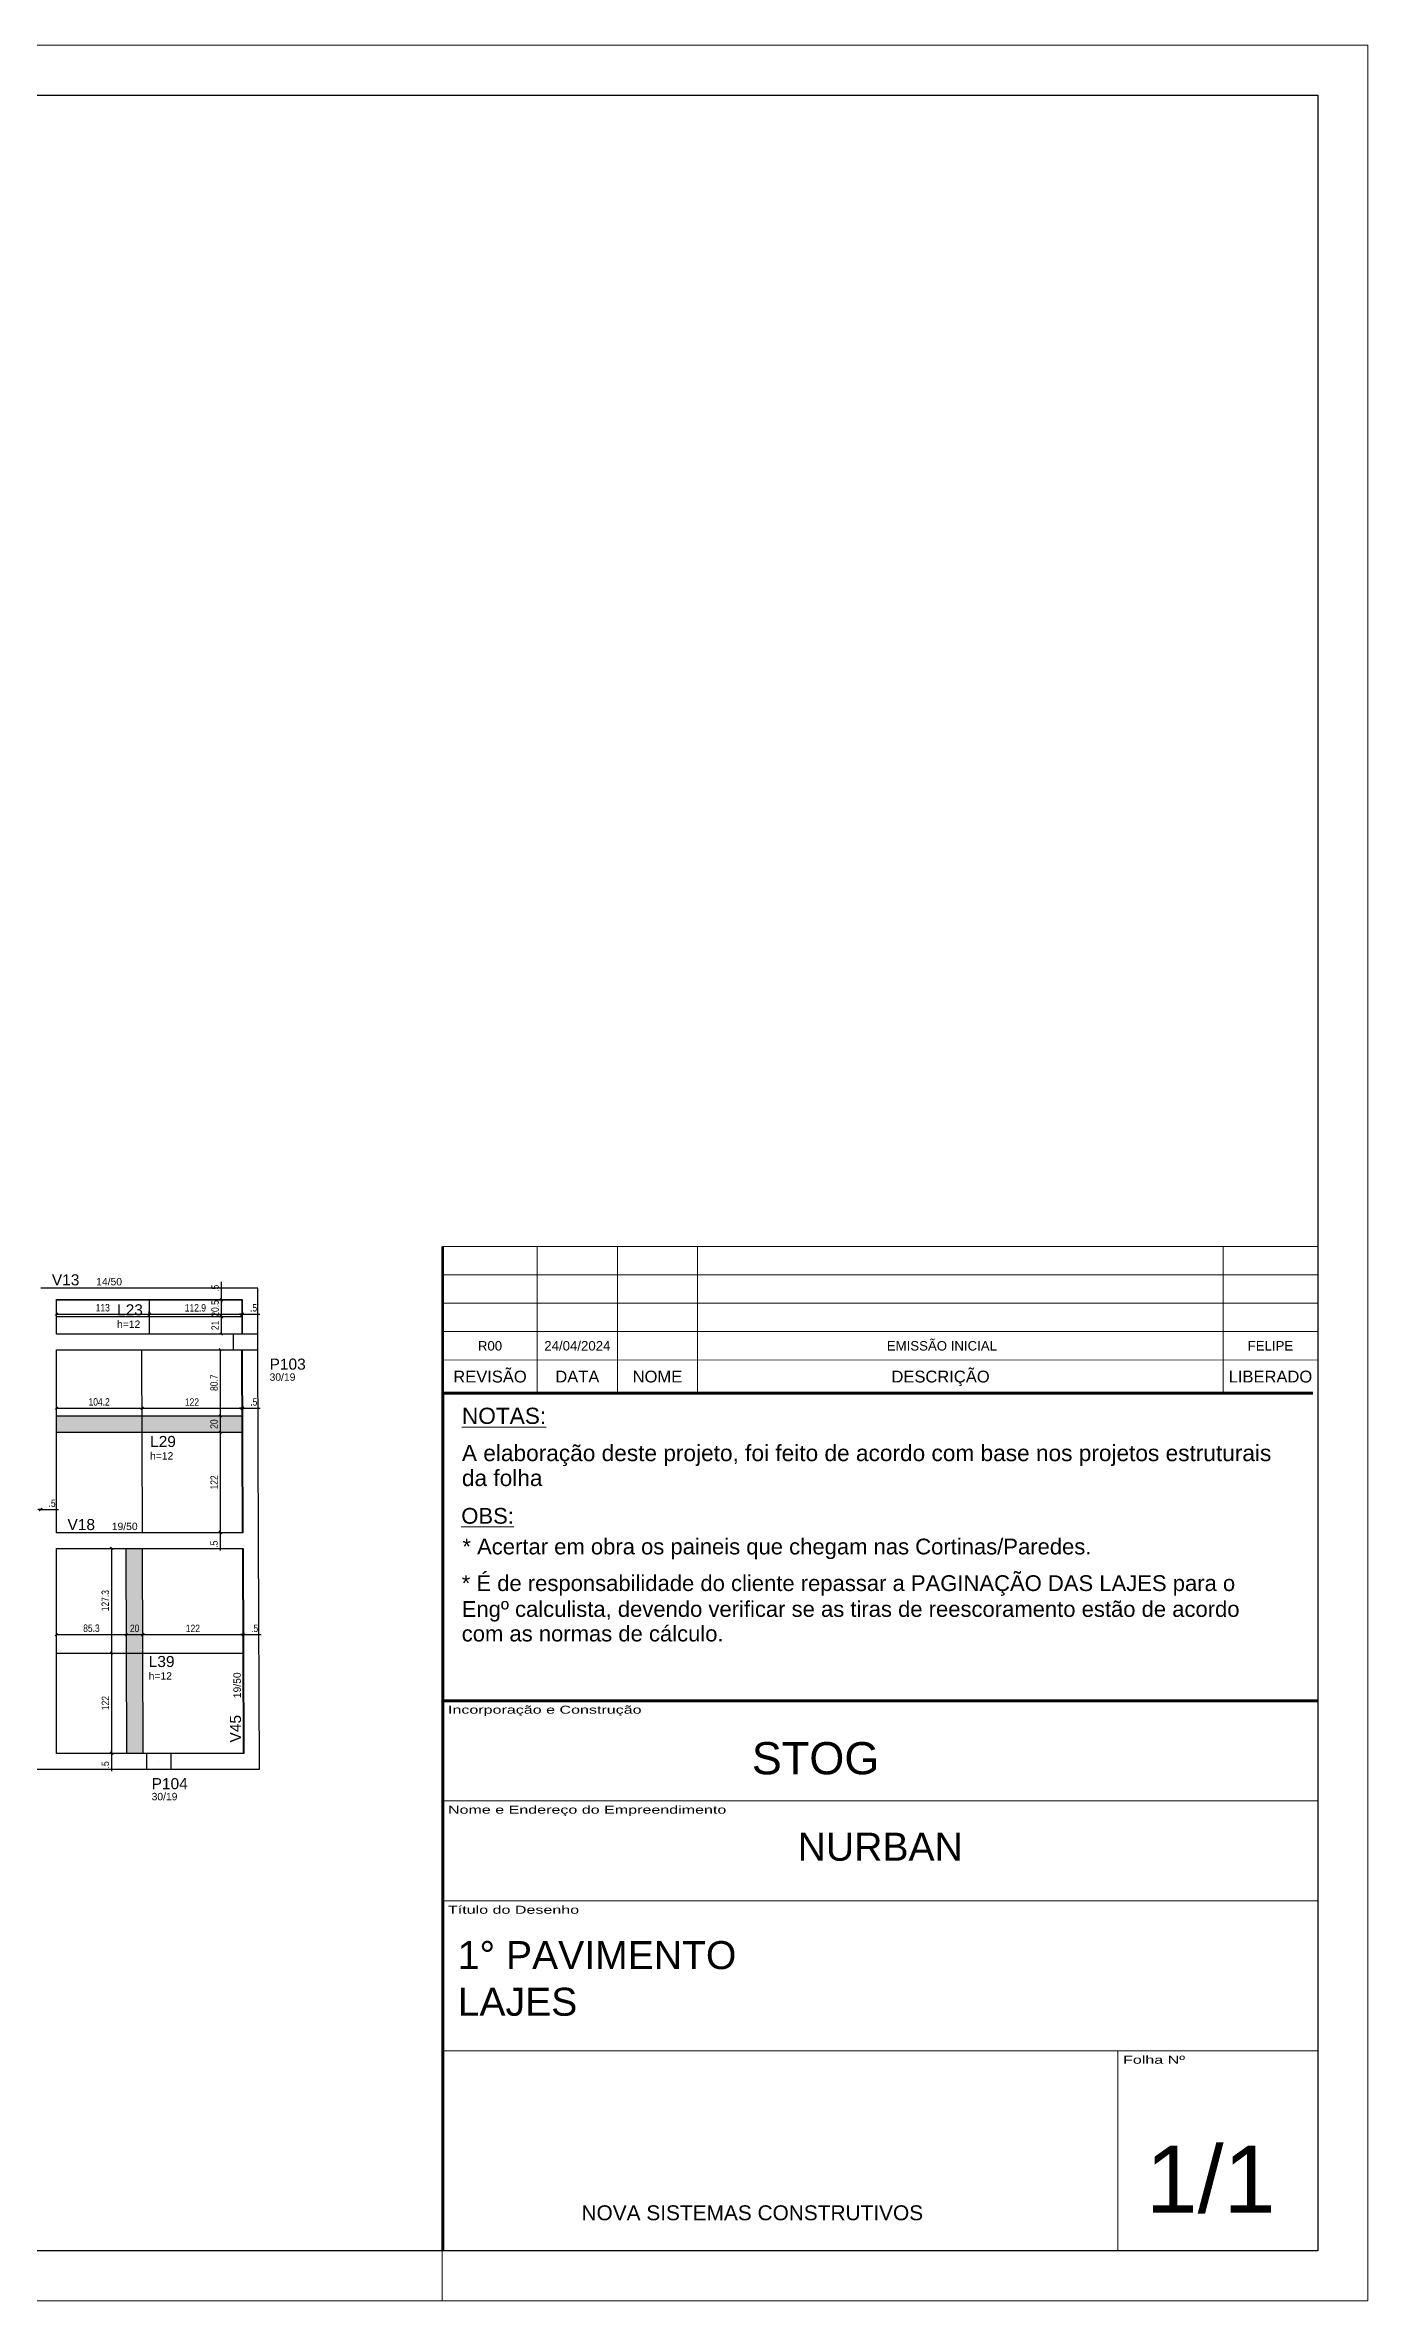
# Model space of a CAD drawing. Header units: millimetres. Extents: x 2797 to 7088, y 174 to 2922.
# Drawn here: x 5477 to 7088, y 174 to 2922 of the extents above; entities that cross this region are included whole.
import ezdxf
from ezdxf.enums import TextEntityAlignment as Align

# ---------------------------------------------------------------- set-up
doc = ezdxf.new("R2010")
doc.units = ezdxf.units.MM
for name, color, linetype, lineweight in [('CARIMBO', 255, 'Continuous', 9), ('FOLHA', 255, 'Continuous', 5), ('Folhas', 255, 'Continuous', 9), ('Hachura', 251, 'Continuous', 9)]:
    doc.layers.add(name, color=color, linetype=linetype, lineweight=lineweight)
for name, color, linetype in [('ES-VIGA', 3, 'Continuous'), ('L-D', 2, 'Continuous'), ('L-N', 4, 'Continuous'), ('P-D', 2, 'Continuous'), ('Painéis', 200, 'Continuous'), ('PIL-N', 4, 'Continuous'), ('Pilares', 5, 'Continuous'), ('VIG-D', 2, 'Continuous'), ('VIG-N', 4, 'Continuous')]:
    doc.layers.add(name, color=color, linetype=linetype)
doc.styles.add('ARIAL', font='arial.ttf')
doc.styles.add('COTA TECNICA-50', font='techl___.ttf', dxfattribs={"height": 9})
doc.styles.add('Tecnologia', font='')
doc.styles.add('TQS_ARIAL', font='arial.ttf')
doc.styles.add('VERDANA', font='verdana.ttf', dxfattribs={"oblique": 15})
doc.styles.get('Tecnologia').set_extended_font_data('Forgotten Futurist')
doc.dimstyles.new('COTA PAINEL-50', dxfattribs={"dimtxt": 9, "dimasz": 3, "dimexe": 3, "dimexo": 3, "dimgap": 3, "dimtad": 1, "dimdec": 1, "dimzin": 12, "dimdsep": 46, "dimtxsty": 'COTA TECNICA-50', "dimblk1": 'OBLIQUE', "dimblk2": 'OBLIQUE', "dimsah": 1, "dimcen": 0.9, "dimclrd": 4, "dimclre": 4, "dimclrt": 240, "dimadec": 1, "dimazin": 3, "dimtfac": 1, "dimtdec": 1, "dimtmove": 0, "dimatfit": 3, "dimfxl": 1, "dimtolj": 1, "dimtzin": 12, "dimarcsym": 0})

# ---------------------------------------------------------------- blocks, each defined once
blk = doc.blocks.new('Carimbo Laje')
at = {"layer": 'CARIMBO', "color": 30}
for points, const_width in [([(124981.9, 144853.7), (123684.7, 144853.7), (123684.7, 144038.4)], 4.45), ([(123684.7, 144705.5), (124981.9, 144705.5)], 1.48), ([(123684.7, 144557.3), (124981.9, 144557.3)], 1.48), ([(123684.7, 144334.9), (124981.9, 144334.9)], 1.48), ([(124685.4, 144038.4), (124685.4, 144334.9)], 1.48), ([(123684.7, 144038.4), (124981.9, 144038.4)], 1.48)]:
    blk.add_lwpolyline(points, dxfattribs=dict(at, const_width=const_width))
at = {"color": 0, "linetype": 'Continuous', "ltscale": 5, "style": 'ARIAL'}
blk.add_text('NOVA SISTEMAS CONSTRUTIVOS', height=22.118, dxfattribs=at).set_placement((123890.4, 144083.7))
at = {"color": 7, "style": 'ARIAL'}
blk.add_attdef('INCORPORAÇÃO_E_CONTRUÇÃO', text='', height=45.7, dxfattribs=at).set_placement((124364.7, 144777.9), align=Align.MIDDLE_CENTER)
blk.add_attdef('NOME_DA_OBRA', text='', height=41.5, dxfattribs=at).set_placement((124333.3, 144616.6), align=Align.CENTER)
for tag, p in [('PAVIMENTO', (123706.9, 144455.9)), ('TIPO_DE_PROJETO', (123706.9, 144386.8))]:
    blk.add_attdef(tag, p, '', height=41.5, dxfattribs=at)
at = {"color": 7, "style": 'ARIAL', "oblique": 10}
blk.add_attdef('FOLHA_Nº', text='', height=111.2, dxfattribs=at).set_placement((124832.8, 144149.1), align=Align.CENTER)
at = {"layer": 'CARIMBO', "color": 7, "style": 'VERDANA'}
blk.add_attdef('ENDEREÇO', text='', height=14.8, dxfattribs=at).set_placement((124333.3, 144572.1), align=Align.CENTER)
at = {"layer": 'Folhas', "style": 'Tecnologia', "width": 1.5}
for s, p in [('Incorporação e Construção', (123692.5, 144846.3)), ('Nome e Endereço do Empreendimento', (123692.5, 144698.1)), ('Título do Desenho', (123692.5, 144549.8)), ('Folha Nº', (124693.1, 144327.5))]:
    blk.add_text(s, height=11.86, dxfattribs=at).set_placement(p, align=Align.TOP_LEFT)
blk = doc.blocks.new('Revisão Carimbo')
at = {"color": 30}
for p, q in [((0, 155), (925, 155)), ((100, 35), (100, 155)), ((184.66, 35), (184.66, 155)), ((269.32, 35), (269.32, 155)), ((825, 35), (825, 155)), ((0, 125), (925, 125)), ((0, 95), (925, 95)), ((0, 65), (925, 65))]:
    blk.add_line(p, q, dxfattribs=at)
for points, const_width in [([(0, 0), (0, 155)], 3), ([(0, 35), (925, 35)], 1), ([(100, 35), (100, 0)], 1), ([(184.66, 35), (184.66, 0)], 1), ([(269.32, 35), (269.32, 0)], 1), ([(825, 35), (825, 0)], 1), ([(0, 0), (920, 0)], 3)]:
    blk.add_lwpolyline(points, dxfattribs=dict(at, const_width=const_width))
at = {"color": 7, "style": 'ARIAL'}
for s, p in [('REVISÃO', (50, 17.5)), ('NOME', (226.99, 17.5)), ('DESCRIÇÃO', (526.27, 17.5)), ('LIBERADO', (875, 17.5)), ('DATA', (142.33, 17.5))]:
    blk.add_text(s, height=12.5, dxfattribs=at).set_placement(p, align=Align.MIDDLE_CENTER)
at = {"layer": 'CARIMBO', "color": 7, "style": 'ARIAL'}
for tag, p in [('REVISÃO_03', (50, 140)), ('DATA', (142.33, 140)), ('NOME', (226.99, 140)), ('LIBERADO', (875, 140)), ('REVISÃO_02', (50, 110)), ('DATA', (142.33, 110)), ('NOME', (226.99, 110)), ('LIBERADO', (875, 110)), ('REVISÃO_01', (50, 80)), ('DATA', (142.33, 80)), ('NOME', (226.99, 80)), ('LIBERADO', (875, 80)), ('REVISÃO_00', (50, 50)), ('DATA', (142.33, 50)), ('NOME', (226.99, 50)), ('LIBERADO', (875, 50))]:
    blk.add_attdef(tag, text='', height=10, dxfattribs=at).set_placement(p, align=Align.MIDDLE_CENTER)
for p in [(279.32, 140), (279.32, 110), (279.32, 80), (279.32, 50)]:
    blk.add_attdef('DESCRIÇÃO', text='', height=10, dxfattribs=at).set_placement(p, align=Align.MIDDLE_LEFT)
blk = doc.blocks.new('_Oblique')
at = {"color": 0, "linetype": 'ByBlock', "lineweight": -2}
blk.add_line((-0.5, -0.5), (0.5, 0.5), dxfattribs=at)
blk = doc.blocks.new('*D38')
at = {"layer": 'Defpoints', "color": 0, "transparency": 16777216}
for p in [(5471.2, 1138.3), (5471.7, 1138.3), (5471.7, 1138.3)]:
    blk.add_point(p, dxfattribs=at)
at = {"layer": 'Painéis', "color": 4, "lineweight": -2, "transparency": 16777216}
for p, q in [((5471.2, 1138.3), (5468.2, 1138.3)), ((5471.2, 1138.3), (5471.7, 1138.3)), ((5471.7, 1138.3), (5493.3, 1138.3))]:
    blk.add_line(p, q, dxfattribs=at)
at = {"layer": 'Painéis', "color": 4, "lineweight": -2, "transparency": 16777216, "xscale": 3, "yscale": 3, "zscale": 3}
blk.add_blockref('_Oblique', (5471.2, 1138.3), dxfattribs=at)
at = {"layer": 'Painéis', "color": 4, "lineweight": -2, "transparency": 16777216, "xscale": 3, "yscale": 3, "zscale": 3, "rotation": 180}
blk.add_blockref('_Oblique', (5471.7, 1138.3), dxfattribs=at)
at = {"layer": 'Painéis', "color": 240, "transparency": 16777216, "insert": (5485.5, 1145.9), "char_height": 9, "attachment_point": 5, "style": 'COTA TECNICA-50'}
blk.add_mtext('\\A1;.5', dxfattribs=at)
blk = doc.blocks.new('*D245')
at = {"layer": 'Defpoints', "color": 0, "transparency": 16777216}
for p in [(5603.7, 1376.4), (5490.7, 1373.1), (5603.7, 1373.1)]:
    blk.add_point(p, dxfattribs=at)
at = {"layer": 'Painéis', "color": 4, "lineweight": -2, "transparency": 16777216}
for p, q in [((5490.7, 1376.1), (5490.7, 1379.4)), ((5490.7, 1376.4), (5603.7, 1376.4)), ((5603.7, 1376.1), (5603.7, 1379.4))]:
    blk.add_line(p, q, dxfattribs=at)
at = {"layer": 'Painéis', "color": 4, "lineweight": -2, "transparency": 16777216, "xscale": 3, "yscale": 3, "zscale": 3, "rotation": 180}
blk.add_blockref('_Oblique', (5490.7, 1376.4), dxfattribs=at)
at = {"layer": 'Painéis', "color": 4, "lineweight": -2, "transparency": 16777216, "xscale": 3, "yscale": 3, "zscale": 3}
blk.add_blockref('_Oblique', (5603.7, 1376.4), dxfattribs=at)
at = {"layer": 'Painéis', "color": 240, "transparency": 16777216, "insert": (5547.2, 1384.1), "char_height": 9, "attachment_point": 5, "style": 'COTA TECNICA-50'}
blk.add_mtext('\\A1;113', dxfattribs=at)
blk = doc.blocks.new('*D246')
at = {"layer": 'Defpoints', "color": 0, "transparency": 16777216}
for p in [(5603.7, 1376.4), (5716.6, 1376.4), (5716.6, 1376.4)]:
    blk.add_point(p, dxfattribs=at)
at = {"layer": 'Painéis', "color": 4, "lineweight": -2, "transparency": 16777216}
blk.add_line((5603.7, 1376.4), (5716.6, 1376.4), dxfattribs=at)
at = {"layer": 'Painéis', "color": 4, "lineweight": -2, "transparency": 16777216, "xscale": 3, "yscale": 3, "zscale": 3, "rotation": 180}
blk.add_blockref('_Oblique', (5603.7, 1376.4), dxfattribs=at)
at = {"layer": 'Painéis', "color": 4, "lineweight": -2, "transparency": 16777216, "xscale": 3, "yscale": 3, "zscale": 3}
blk.add_blockref('_Oblique', (5716.6, 1376.4), dxfattribs=at)
at = {"layer": 'Painéis', "color": 240, "transparency": 16777216, "insert": (5660.1, 1384), "char_height": 9, "attachment_point": 5, "style": 'COTA TECNICA-50'}
blk.add_mtext('\\A1;112.9', dxfattribs=at)
blk = doc.blocks.new('*D39')
at = {"layer": 'Defpoints', "color": 0, "transparency": 16777216}
for p in [(5716.6, 1376.4), (5717.1, 1376.4), (5717.1, 1376.4)]:
    blk.add_point(p, dxfattribs=at)
at = {"layer": 'Painéis', "color": 4, "lineweight": -2, "transparency": 16777216}
for p, q in [((5716.6, 1376.4), (5713.6, 1376.4)), ((5716.6, 1376.4), (5717.1, 1376.4)), ((5717.1, 1376.4), (5738.7, 1376.4)), ((5717.1, 1373.4), (5717.1, 1373.4))]:
    blk.add_line(p, q, dxfattribs=at)
at = {"layer": 'Painéis', "color": 4, "lineweight": -2, "transparency": 16777216, "xscale": 3, "yscale": 3, "zscale": 3}
blk.add_blockref('_Oblique', (5716.6, 1376.4), dxfattribs=at)
at = {"layer": 'Painéis', "color": 4, "lineweight": -2, "transparency": 16777216, "xscale": 3, "yscale": 3, "zscale": 3, "rotation": 180}
blk.add_blockref('_Oblique', (5717.1, 1376.4), dxfattribs=at)
at = {"layer": 'Painéis', "color": 240, "transparency": 16777216, "insert": (5730.9, 1384), "char_height": 9, "attachment_point": 5, "style": 'COTA TECNICA-50'}
blk.add_mtext('\\A1;.5', dxfattribs=at)
blk = doc.blocks.new('*D247')
at = {"layer": 'Defpoints', "color": 0, "transparency": 16777216}
for p in [(5691.7, 1373.1), (5691.7, 1373.1), (5691.7, 1352.1)]:
    blk.add_point(p, dxfattribs=at)
at = {"layer": 'Painéis', "color": 4, "lineweight": -2, "transparency": 16777216}
blk.add_line((5691.7, 1352.1), (5691.7, 1373.1), dxfattribs=at)
at = {"layer": 'Painéis', "color": 4, "lineweight": -2, "transparency": 16777216, "xscale": 3, "yscale": 3, "zscale": 3}
for p, rotation in [((5691.7, 1373.1), 90), ((5691.7, 1352.1), 270)]:
    blk.add_blockref('_Oblique', p, dxfattribs=dict(at, rotation=rotation))
at = {"layer": 'Painéis', "color": 240, "transparency": 16777216, "insert": (5684.1, 1362.6), "char_height": 9, "attachment_point": 5, "rotation": 90, "style": 'COTA TECNICA-50'}
blk.add_mtext('\\A1;21', dxfattribs=at)
blk = doc.blocks.new('*D40')
at = {"layer": 'Defpoints', "color": 0, "transparency": 16777216}
for p in [(5691.7, 1393.5), (5691.7, 1393.5), (5691.7, 1373.1)]:
    blk.add_point(p, dxfattribs=at)
at = {"layer": 'Painéis', "color": 4, "lineweight": -2, "transparency": 16777216}
blk.add_line((5691.7, 1373.1), (5691.7, 1393.5), dxfattribs=at)
at = {"layer": 'Painéis', "color": 4, "lineweight": -2, "transparency": 16777216, "xscale": 3, "yscale": 3, "zscale": 3}
for p, rotation in [((5691.7, 1393.5), 90), ((5691.7, 1373.1), 270)]:
    blk.add_blockref('_Oblique', p, dxfattribs=dict(at, rotation=rotation))
at = {"layer": 'Painéis', "color": 240, "transparency": 16777216, "insert": (5684.1, 1383.3), "char_height": 9, "attachment_point": 5, "rotation": 90, "style": 'COTA TECNICA-50'}
blk.add_mtext('\\A1;20.5', dxfattribs=at)
blk = doc.blocks.new('*D248')
at = {"layer": 'Defpoints', "color": 0, "transparency": 16777216}
for p in [(5691.7, 1394), (5691.7, 1394), (5691.7, 1393.5)]:
    blk.add_point(p, dxfattribs=at)
at = {"layer": 'Painéis', "color": 4, "lineweight": -2, "transparency": 16777216}
for p, q in [((5691.7, 1394), (5691.7, 1415.6)), ((5691.7, 1393.5), (5691.7, 1394)), ((5691.7, 1393.5), (5691.7, 1390.5))]:
    blk.add_line(p, q, dxfattribs=at)
at = {"layer": 'Painéis', "color": 4, "lineweight": -2, "transparency": 16777216, "xscale": 3, "yscale": 3, "zscale": 3}
for p, rotation in [((5691.7, 1394), 270), ((5691.7, 1393.5), 90)]:
    blk.add_blockref('_Oblique', p, dxfattribs=dict(at, rotation=rotation))
at = {"layer": 'Painéis', "color": 240, "transparency": 16777216, "insert": (5684.1, 1407.8), "char_height": 9, "attachment_point": 5, "rotation": 90, "style": 'COTA TECNICA-50'}
blk.add_mtext('\\A1;.5', dxfattribs=at)
blk = doc.blocks.new('*D249')
at = {"layer": 'Defpoints', "color": 0, "transparency": 16777216}
for p in [(5690.4, 1333.1), (5690.4, 1252.4), (5690.4, 1252.4)]:
    blk.add_point(p, dxfattribs=at)
at = {"layer": 'Painéis', "color": 4, "lineweight": -2, "transparency": 16777216}
blk.add_line((5690.4, 1333.1), (5690.4, 1252.4), dxfattribs=at)
at = {"layer": 'Painéis', "color": 4, "lineweight": -2, "transparency": 16777216, "xscale": 3, "yscale": 3, "zscale": 3}
for p, rotation in [((5690.4, 1333.1), 90), ((5690.4, 1252.4), 270)]:
    blk.add_blockref('_Oblique', p, dxfattribs=dict(at, rotation=rotation))
at = {"layer": 'Painéis', "color": 240, "transparency": 16777216, "insert": (5682.8, 1292.8), "char_height": 9, "attachment_point": 5, "rotation": 90, "style": 'COTA TECNICA-50'}
blk.add_mtext('\\A1;80.7', dxfattribs=at)
blk = doc.blocks.new('*D250')
at = {"layer": 'Defpoints', "color": 0, "transparency": 16777216}
for p in [(5690.4, 1252.4), (5690.4, 1232.4), (5690.4, 1232.4)]:
    blk.add_point(p, dxfattribs=at)
at = {"layer": 'Painéis', "color": 4, "lineweight": -2, "transparency": 16777216}
blk.add_line((5690.4, 1252.4), (5690.4, 1232.4), dxfattribs=at)
at = {"layer": 'Painéis', "color": 4, "lineweight": -2, "transparency": 16777216, "xscale": 3, "yscale": 3, "zscale": 3}
for p, rotation in [((5690.4, 1252.4), 90), ((5690.4, 1232.4), 270)]:
    blk.add_blockref('_Oblique', p, dxfattribs=dict(at, rotation=rotation))
at = {"layer": 'Painéis', "color": 240, "transparency": 16777216, "insert": (5682.8, 1242.4), "char_height": 9, "attachment_point": 5, "rotation": 90, "style": 'COTA TECNICA-50'}
blk.add_mtext('\\A1;20', dxfattribs=at)
blk = doc.blocks.new('*D251')
at = {"layer": 'Defpoints', "color": 0, "transparency": 16777216}
for p in [(5690.4, 1232.4), (5690.4, 1110.4), (5690.4, 1110.4)]:
    blk.add_point(p, dxfattribs=at)
at = {"layer": 'Painéis', "color": 4, "lineweight": -2, "transparency": 16777216}
blk.add_line((5690.4, 1232.4), (5690.4, 1110.4), dxfattribs=at)
at = {"layer": 'Painéis', "color": 4, "lineweight": -2, "transparency": 16777216, "xscale": 3, "yscale": 3, "zscale": 3}
for p, rotation in [((5690.4, 1232.4), 90), ((5690.4, 1110.4), 270)]:
    blk.add_blockref('_Oblique', p, dxfattribs=dict(at, rotation=rotation))
at = {"layer": 'Painéis', "color": 240, "transparency": 16777216, "insert": (5682.9, 1171.4), "char_height": 9, "attachment_point": 5, "rotation": 90, "style": 'COTA TECNICA-50'}
blk.add_mtext('\\A1;122', dxfattribs=at)
blk = doc.blocks.new('*D41')
at = {"layer": 'Defpoints', "color": 0, "transparency": 16777216}
for p in [(5690.4, 1110.4), (5690.4, 1109.9), (5690.4, 1109.9)]:
    blk.add_point(p, dxfattribs=at)
at = {"layer": 'Painéis', "color": 4, "lineweight": -2, "transparency": 16777216}
for p, q in [((5690.4, 1110.4), (5690.4, 1113.4)), ((5690.4, 1110.4), (5690.4, 1109.9)), ((5690.4, 1109.9), (5690.4, 1088.3))]:
    blk.add_line(p, q, dxfattribs=at)
at = {"layer": 'Painéis', "color": 4, "lineweight": -2, "transparency": 16777216, "xscale": 3, "yscale": 3, "zscale": 3}
for p, rotation in [((5690.4, 1110.4), 270), ((5690.4, 1109.9), 90)]:
    blk.add_blockref('_Oblique', p, dxfattribs=dict(at, rotation=rotation))
at = {"layer": 'Painéis', "color": 240, "transparency": 16777216, "insert": (5682.8, 1096.1), "char_height": 9, "attachment_point": 5, "rotation": 90, "style": 'COTA TECNICA-50'}
blk.add_mtext('\\A1;.5', dxfattribs=at)
blk = doc.blocks.new('*D252')
at = {"layer": 'Defpoints', "color": 0, "transparency": 16777216}
for p in [(5558, 1090.9), (5558, 963.6), (5558, 963.6)]:
    blk.add_point(p, dxfattribs=at)
at = {"layer": 'Painéis', "color": 4, "lineweight": -2, "transparency": 16777216}
blk.add_line((5558, 1090.9), (5558, 963.6), dxfattribs=at)
at = {"layer": 'Painéis', "color": 4, "lineweight": -2, "transparency": 16777216, "xscale": 3, "yscale": 3, "zscale": 3}
for p, rotation in [((5558, 1090.9), 90), ((5558, 963.6), 270)]:
    blk.add_blockref('_Oblique', p, dxfattribs=dict(at, rotation=rotation))
at = {"layer": 'Painéis', "color": 240, "transparency": 16777216, "insert": (5550.3, 1027.3), "char_height": 9, "attachment_point": 5, "rotation": 90, "style": 'COTA TECNICA-50'}
blk.add_mtext('\\A1;127.3', dxfattribs=at)
blk = doc.blocks.new('*D253')
at = {"layer": 'Defpoints', "color": 0, "transparency": 16777216}
for p in [(5558, 963.6), (5558, 841.6), (5558, 841.6)]:
    blk.add_point(p, dxfattribs=at)
at = {"layer": 'Painéis', "color": 4, "lineweight": -2, "transparency": 16777216}
blk.add_line((5558, 963.6), (5558, 841.6), dxfattribs=at)
at = {"layer": 'Painéis', "color": 4, "lineweight": -2, "transparency": 16777216, "xscale": 3, "yscale": 3, "zscale": 3}
for p, rotation in [((5558, 963.6), 90), ((5558, 841.6), 270)]:
    blk.add_blockref('_Oblique', p, dxfattribs=dict(at, rotation=rotation))
at = {"layer": 'Painéis', "color": 240, "transparency": 16777216, "insert": (5550.4, 902.6), "char_height": 9, "attachment_point": 5, "rotation": 90, "style": 'COTA TECNICA-50'}
blk.add_mtext('\\A1;122', dxfattribs=at)
blk = doc.blocks.new('*D42')
at = {"layer": 'Defpoints', "color": 0, "transparency": 16777216}
for p in [(5558, 841.6), (5558, 841.1), (5558, 841.1)]:
    blk.add_point(p, dxfattribs=at)
at = {"layer": 'Painéis', "color": 4, "lineweight": -2, "transparency": 16777216}
for p, q in [((5558, 841.6), (5558, 844.6)), ((5558, 841.6), (5558, 841.1)), ((5558, 841.1), (5558, 819.5))]:
    blk.add_line(p, q, dxfattribs=at)
at = {"layer": 'Painéis', "color": 4, "lineweight": -2, "transparency": 16777216, "xscale": 3, "yscale": 3, "zscale": 3}
for p, rotation in [((5558, 841.6), 270), ((5558, 841.1), 90)]:
    blk.add_blockref('_Oblique', p, dxfattribs=dict(at, rotation=rotation))
at = {"layer": 'Painéis', "color": 240, "transparency": 16777216, "insert": (5550.4, 827.3), "char_height": 9, "attachment_point": 5, "rotation": 90, "style": 'COTA TECNICA-50'}
blk.add_mtext('\\A1;.5', dxfattribs=at)
blk = doc.blocks.new('*D254')
at = {"layer": 'Defpoints', "color": 0, "transparency": 16777216}
for p in [(5490.7, 1261.4), (5594.9, 1261.8), (5594.9, 1261.8)]:
    blk.add_point(p, dxfattribs=at)
at = {"layer": 'Painéis', "color": 4, "lineweight": -2, "transparency": 16777216}
for p, q in [((5490.7, 1264.4), (5490.7, 1264.8)), ((5490.7, 1261.8), (5594.9, 1261.8))]:
    blk.add_line(p, q, dxfattribs=at)
at = {"layer": 'Painéis', "color": 4, "lineweight": -2, "transparency": 16777216, "xscale": 3, "yscale": 3, "zscale": 3, "rotation": 180}
blk.add_blockref('_Oblique', (5490.7, 1261.8), dxfattribs=at)
at = {"layer": 'Painéis', "color": 4, "lineweight": -2, "transparency": 16777216, "xscale": 3, "yscale": 3, "zscale": 3}
blk.add_blockref('_Oblique', (5594.9, 1261.8), dxfattribs=at)
at = {"layer": 'Painéis', "color": 240, "transparency": 16777216, "insert": (5542.8, 1269.4), "char_height": 9, "attachment_point": 5, "style": 'COTA TECNICA-50'}
blk.add_mtext('\\A1;104.2', dxfattribs=at)
blk = doc.blocks.new('*D255')
at = {"layer": 'Defpoints', "color": 0, "transparency": 16777216}
for p in [(5594.9, 1261.8), (5716.9, 1262.2), (5716.9, 1261.8)]:
    blk.add_point(p, dxfattribs=at)
at = {"layer": 'Painéis', "color": 4, "lineweight": -2, "transparency": 16777216}
for p, q in [((5594.9, 1261.8), (5716.9, 1261.8)), ((5716.9, 1259.2), (5716.9, 1258.8))]:
    blk.add_line(p, q, dxfattribs=at)
at = {"layer": 'Painéis', "color": 4, "lineweight": -2, "transparency": 16777216, "xscale": 3, "yscale": 3, "zscale": 3, "rotation": 180}
blk.add_blockref('_Oblique', (5594.9, 1261.8), dxfattribs=at)
at = {"layer": 'Painéis', "color": 4, "lineweight": -2, "transparency": 16777216, "xscale": 3, "yscale": 3, "zscale": 3}
blk.add_blockref('_Oblique', (5716.9, 1261.8), dxfattribs=at)
at = {"layer": 'Painéis', "color": 240, "transparency": 16777216, "insert": (5655.9, 1269.3), "char_height": 9, "attachment_point": 5, "style": 'COTA TECNICA-50'}
blk.add_mtext('\\A1;122', dxfattribs=at)
blk = doc.blocks.new('*D43')
at = {"layer": 'Defpoints', "color": 0, "transparency": 16777216}
for p in [(5716.9, 1261.8), (5717.4, 1261.8), (5717.4, 1261.8)]:
    blk.add_point(p, dxfattribs=at)
at = {"layer": 'Painéis', "color": 4, "lineweight": -2, "transparency": 16777216}
for p, q in [((5716.9, 1261.8), (5713.9, 1261.8)), ((5716.9, 1261.8), (5717.4, 1261.8)), ((5717.4, 1261.8), (5739, 1261.8)), ((5717.4, 1258.8), (5717.4, 1258.8))]:
    blk.add_line(p, q, dxfattribs=at)
at = {"layer": 'Painéis', "color": 4, "lineweight": -2, "transparency": 16777216, "xscale": 3, "yscale": 3, "zscale": 3}
blk.add_blockref('_Oblique', (5716.9, 1261.8), dxfattribs=at)
at = {"layer": 'Painéis', "color": 4, "lineweight": -2, "transparency": 16777216, "xscale": 3, "yscale": 3, "zscale": 3, "rotation": 180}
blk.add_blockref('_Oblique', (5717.4, 1261.8), dxfattribs=at)
at = {"layer": 'Painéis', "color": 240, "transparency": 16777216, "insert": (5731.2, 1269.4), "char_height": 9, "attachment_point": 5, "style": 'COTA TECNICA-50'}
blk.add_mtext('\\A1;.5', dxfattribs=at)
blk = doc.blocks.new('*D44')
at = {"layer": 'Defpoints', "color": 0, "transparency": 16777216}
for p in [(5490.7, 986), (5576, 986), (5576, 986)]:
    blk.add_point(p, dxfattribs=at)
at = {"layer": 'Painéis', "color": 4, "lineweight": -2, "transparency": 16777216}
blk.add_line((5490.7, 986), (5576, 986), dxfattribs=at)
at = {"layer": 'Painéis', "color": 4, "lineweight": -2, "transparency": 16777216, "xscale": 3, "yscale": 3, "zscale": 3, "rotation": 180}
blk.add_blockref('_Oblique', (5490.7, 986), dxfattribs=at)
at = {"layer": 'Painéis', "color": 4, "lineweight": -2, "transparency": 16777216, "xscale": 3, "yscale": 3, "zscale": 3}
blk.add_blockref('_Oblique', (5576, 986), dxfattribs=at)
at = {"layer": 'Painéis', "color": 240, "transparency": 16777216, "insert": (5533.4, 993.7), "char_height": 9, "attachment_point": 5, "style": 'COTA TECNICA-50'}
blk.add_mtext('\\A1;85.3', dxfattribs=at)
blk = doc.blocks.new('*D45')
at = {"layer": 'Defpoints', "color": 0, "transparency": 16777216}
for p in [(5576, 986), (5596, 986), (5596, 986)]:
    blk.add_point(p, dxfattribs=at)
at = {"layer": 'Painéis', "color": 4, "lineweight": -2, "transparency": 16777216}
blk.add_line((5576, 986), (5596, 986), dxfattribs=at)
at = {"layer": 'Painéis', "color": 4, "lineweight": -2, "transparency": 16777216, "xscale": 3, "yscale": 3, "zscale": 3, "rotation": 180}
blk.add_blockref('_Oblique', (5576, 986), dxfattribs=at)
at = {"layer": 'Painéis', "color": 4, "lineweight": -2, "transparency": 16777216, "xscale": 3, "yscale": 3, "zscale": 3}
blk.add_blockref('_Oblique', (5596, 986), dxfattribs=at)
at = {"layer": 'Painéis', "color": 240, "transparency": 16777216, "insert": (5586, 993.6), "char_height": 9, "attachment_point": 5, "style": 'COTA TECNICA-50'}
blk.add_mtext('\\A1;20', dxfattribs=at)
blk = doc.blocks.new('*D11')
at = {"layer": 'Defpoints', "color": 0, "transparency": 16777216}
for p in [(5596, 986), (5718, 986), (5718, 986)]:
    blk.add_point(p, dxfattribs=at)
at = {"layer": 'Painéis', "color": 4, "lineweight": -2, "transparency": 16777216}
blk.add_line((5596, 986), (5718, 986), dxfattribs=at)
at = {"layer": 'Painéis', "color": 4, "lineweight": -2, "transparency": 16777216, "xscale": 3, "yscale": 3, "zscale": 3, "rotation": 180}
blk.add_blockref('_Oblique', (5596, 986), dxfattribs=at)
at = {"layer": 'Painéis', "color": 4, "lineweight": -2, "transparency": 16777216, "xscale": 3, "yscale": 3, "zscale": 3}
blk.add_blockref('_Oblique', (5718, 986), dxfattribs=at)
at = {"layer": 'Painéis', "color": 240, "transparency": 16777216, "insert": (5657, 993.6), "char_height": 9, "attachment_point": 5, "style": 'COTA TECNICA-50'}
blk.add_mtext('\\A1;122', dxfattribs=at)
blk = doc.blocks.new('*D12')
at = {"layer": 'Defpoints', "color": 0, "transparency": 16777216}
for p in [(5718, 986), (5718.5, 986), (5718.5, 986)]:
    blk.add_point(p, dxfattribs=at)
at = {"layer": 'Painéis', "color": 4, "lineweight": -2, "transparency": 16777216}
for p, q in [((5718, 986), (5715, 986)), ((5718, 986), (5718.5, 986)), ((5718.5, 986), (5740.1, 986))]:
    blk.add_line(p, q, dxfattribs=at)
at = {"layer": 'Painéis', "color": 4, "lineweight": -2, "transparency": 16777216, "xscale": 3, "yscale": 3, "zscale": 3}
blk.add_blockref('_Oblique', (5718, 986), dxfattribs=at)
at = {"layer": 'Painéis', "color": 4, "lineweight": -2, "transparency": 16777216, "xscale": 3, "yscale": 3, "zscale": 3, "rotation": 180}
blk.add_blockref('_Oblique', (5718.5, 986), dxfattribs=at)
at = {"layer": 'Painéis', "color": 240, "transparency": 16777216, "insert": (5732.3, 993.6), "char_height": 9, "attachment_point": 5, "style": 'COTA TECNICA-50'}
blk.add_mtext('\\A1;.5', dxfattribs=at)

msp = doc.modelspace()

# ---------------------------------------------------------------- hatches: boundary and pattern name
at = {"layer": 'Hachura', "linetype": 'ByBlock'}
h = msp.add_hatch(color=256, dxfattribs=at)
h.dxf.hatch_style = 1
h.paths.add_polyline_path([(5716.98, 1252.43), (5490.73, 1252.43), (5490.73, 1232.43), (5717.06, 1232.43)])
h = msp.add_hatch(color=256, dxfattribs=at)
h.dxf.hatch_style = 1
h.paths.add_polyline_path([(5595.66, 1090.93), (5575.66, 1090.93), (5576.58, 841.08), (5596.58, 841.08)])
h.paths.add_polyline_path([(5576.78, 1001.03), (5595.65, 1001.03)], flags=16)

# ---------------------------------------------------------------- linework, layer by layer
at = {"color": 30}
for p, q in [((2949.04, 2861.2), (7027.53, 2861.2)), ((7027.53, 2861.2), (7027.53, 235.36)), ((7027.53, 235.36), (2949.04, 235.36))]:
    msp.add_line(p, q, dxfattribs=at)
at = {"layer": 'CARIMBO', "color": 30, "const_width": 3.65}
msp.add_lwpolyline([(5961.35, 905.53), (5961.35, 1280.15)], dxfattribs=at)
at = {"layer": 'ES-VIGA'}
for points in [[(5735.98, 1408.03), (5471.73, 1408.03)], [(5736.19, 1352.08), (5735.98, 1408.03)], [(5490.73, 1352.08), (5490.73, 1394.03)], [(5490.73, 1394.03), (5717.03, 1394.03)], [(5717.03, 1394.03), (5717.19, 1352.08)], [(5706.19, 1352.08), (5490.73, 1352.08)], [(5490.73, 1109.93), (5490.73, 1333.08)], [(5490.73, 1333.08), (5706.19, 1333.08)], [(5717.19, 1333.08), (5718.01, 1109.93)], [(5737.05, 1100.46), (5736.19, 1333.08)], [(5718.09, 1109.93), (5490.73, 1109.93)], [(5738.15, 822.08), (5737.12, 1100.46)], [(5490.73, 841.08), (5490.73, 1090.93)], [(5490.73, 1090.93), (5718.16, 1090.93)], [(5718.16, 1090.93), (5719.08, 841.08)], [(5600.41, 841.08), (5490.73, 841.08)], [(5719.08, 841.08), (5630.41, 841.08)], [(5215.15, 822.08), (5481.23, 822.08)], [(5481.23, 822.08), (5600.41, 822.08)], [(5630.41, 822.08), (5738.15, 822.08)]]:
    msp.add_lwpolyline(points, dxfattribs=at)
at = {"layer": 'FOLHA'}
for p, q in [((2796.63, 2922.16), (7088.49, 2922.16)), ((7088.49, 2922.16), (7088.49, 174.4)), ((5960.66, 235.36), (5960.66, 174.4)), ((7088.49, 174.4), (2796.63, 174.4))]:
    msp.add_line(p, q, dxfattribs=at)
at = {"layer": 'Painéis'}
for p, q in [((5716.61, 1393.53), (5490.73, 1393.53)), ((5603.68, 1393.53), (5603.68, 1352.08)), ((5716.61, 1393.53), (5716.61, 1352.08)), ((5716.61, 1373.06), (5490.73, 1373.06)), ((5595.51, 1110.43), (5594.69, 1333.08)), ((5717.51, 1110.43), (5716.69, 1333.08)), ((5490.73, 1252.43), (5717.51, 1252.43)), ((5490.73, 1232.43), (5717.51, 1232.43)), ((5490.73, 1110.43), (5717.51, 1110.43)), ((5576.58, 841.58), (5575.66, 1090.93)), ((5596.58, 841.58), (5595.66, 1090.93)), ((5718.58, 841.58), (5717.66, 1090.93)), ((5490.73, 963.58), (5718.58, 963.58)), ((5490.73, 841.58), (5718.58, 841.58))]:
    msp.add_line(p, q, dxfattribs=at)
at = {"layer": 'Pilares'}
msp.add_line((5615.41, 831.58), (5615.41, 831.58), dxfattribs=at)
for points in [[(5706.19, 1333.08), (5736.19, 1333.08), (5736.19, 1352.08), (5706.19, 1352.08), (5706.19, 1333.08)], [(5600.41, 822.08), (5630.41, 822.08), (5630.41, 841.08), (5600.41, 841.08), (5600.41, 822.08)]]:
    msp.add_lwpolyline(points, dxfattribs=at)

# ---------------------------------------------------------------- block references
at = {"layer": 'CARIMBO', "color": 1}
ref = msp.add_blockref('Revisão Carimbo', (5961.35, 1280.15), dxfattribs=dict(at, xscale=1.152505138133646, yscale=1.152505138133646, zscale=1.152505138133646))
ref.add_attrib('REVISÃO_00', 'R00', dxfattribs={"color": 1, "height": 11.525, "style": 'ARIAL'}).set_placement((6018.98, 1337.78), align=Align.MIDDLE_CENTER)
ref.add_attrib('DATA', '24/04/2024', dxfattribs={"color": 1, "height": 11.525, "style": 'ARIAL'}).set_placement((6125.39, 1337.78), align=Align.MIDDLE_CENTER)
ref.add_attrib('DESCRIÇÃO', '                                                 EMISSÃO INICIAL', dxfattribs={"color": 1, "height": 11.5251, "style": 'ARIAL'}).set_placement((6283.27, 1337.78), align=Align.MIDDLE_LEFT)
ref.add_attrib('LIBERADO', 'FELIPE', dxfattribs={"color": 1, "height": 11.525, "style": 'ARIAL'}).set_placement((6969.79, 1337.78), align=Align.MIDDLE_CENTER)
at = {"layer": 'CARIMBO', "linetype": 'ByBlock'}
ref = msp.add_blockref('Carimbo Laje', (-95696.89, -118151.87), dxfattribs=dict(at, xscale=0.8219144908905698, yscale=0.8219144908905698, zscale=0.8219144908905698))
ref.add_attrib('FOLHA_Nº', '  1/1', (6754.62, 281.86), dxfattribs={"layer": '0', "height": 81.442, "style": 'ARIAL'})
ref.add_attrib('TIPO_DE_PROJETO', 'LAJES', (5979.63, 521.71), dxfattribs={"layer": '0', "height": 34.118, "style": 'ARIAL'})
ref.add_attrib('PAVIMENTO', '1° PAVIMENTO', (5979.63, 578.55), dxfattribs={"layer": '0', "height": 34.1176, "style": 'ARIAL'})
ref.add_attrib('NOME_DA_OBRA', 'NURBAN', dxfattribs={"layer": '0', "height": 34.118, "style": 'ARIAL'}).set_placement((6494.44, 710.57), align=Align.CENTER)
ref.add_attrib('INCORPORAÇÃO_E_CONTRUÇÃO', 'STOG', dxfattribs={"layer": '0', "height": 39.265, "style": 'ARIAL'}).set_placement((6415.61, 855.06), align=Align.TOP_CENTER)

# ---------------------------------------------------------------- texts
at = {"layer": 'CARIMBO', "style": 'ARIAL'}
for s, height, p in [('%%UNOTAS:', 19.751, (5984.75, 1242.63)), ('A elaboração deste projeto, foi feito de acordo com base nos projetos estruturais', 19.7506, (5984.75, 1197.31)), ('da folha', 19.751, (5984.75, 1166.93)), ('%%UOBS:', 19.202, (5984.01, 1121.08)), ('* Acertar em obra os paineis que chegam nas Cortinas/Paredes.', 19.2019, (5985.36, 1083.68)), ('* É de responsabilidade do cliente repassar a PAGINAÇÃO DAS LAJES para o', 19.2019, (5984.54, 1039.08)), ('Engº calculista, devendo verificar se as tiras de reescoramento estão de acordo', 19.2019, (5984.54, 1007.61)), ('com as normas de cálculo.', 19.2019, (5984.54, 977.67))]:
    msp.add_text(s, height=height, dxfattribs=at).set_placement(p)
at = {"layer": 'L-D', "linetype": 'Continuous', "style": 'TQS_ARIAL'}
for p in [(5564.63, 1359.58), (5604.86, 1199.19), (5603.2, 931.17)]:
    msp.add_text('h=12', height=9, dxfattribs=at).set_placement(p)
at = {"layer": 'L-N', "linetype": 'Continuous', "style": 'TQS_ARIAL'}
for s, p in [('L23', (5564.63, 1374.88)), ('L29', (5604.86, 1214.49)), ('L39', (5603.2, 946.47))]:
    msp.add_text(s, height=13.5, dxfattribs=at).set_placement(p)
at = {"layer": 'P-D', "linetype": 'Continuous', "style": 'TQS_ARIAL'}
for p in [(5750.44, 1295.21), (5606.72, 784.21)]:
    msp.add_text('30/19', height=9, dxfattribs=at).set_placement(p)
at = {"layer": 'PIL-N', "linetype": 'Continuous', "style": 'TQS_ARIAL'}
for s, p in [('P103', (5750.44, 1308.71)), ('P104', (5606.72, 797.71))]:
    msp.add_text(s, height=13.5, dxfattribs=at).set_placement(p)
at = {"layer": 'VIG-D', "linetype": 'Continuous', "style": 'TQS_ARIAL'}
for s, p in [('14/50', (5539.23, 1411.41)), ('19/50', (5558.23, 1113.3))]:
    msp.add_text(s, height=9, dxfattribs=at).set_placement(p)
msp.add_text('19/50', height=9, rotation=90.21221, dxfattribs=at).set_placement((5715.46, 908.57))
at = {"layer": 'VIG-N', "linetype": 'Continuous', "style": 'TQS_ARIAL'}
for s, p in [('V13', (5485.23, 1411.41)), ('V18', (5504.23, 1113.3))]:
    msp.add_text(s, height=13.5, dxfattribs=at).set_placement(p)
msp.add_text('V45', height=13.5, rotation=90.21221, dxfattribs=at).set_placement((5715.66, 854.57))

# ---------------------------------------------------------------- dimensions: what is measured, and where the dimension line sits
at = {"layer": 'Painéis'}
for base, p1, p2, picture, middle in [((5691.67, 1394.03), (5691.67, 1393.53), (5691.67, 1394.03), '*D248', (5684.07, 1407.83)), ((5691.67, 1373.06), (5691.67, 1352.08), (5691.67, 1373.06), '*D247', (5684.12, 1362.57)), ((5690.4114, 1252.4273), (5690.4114, 1333.0843), (5690.4114, 1252.4273), '*D249', (5682.7996, 1292.7558)), ((5690.41, 1232.43), (5690.41, 1252.43), (5690.41, 1232.43), '*D250', (5682.82, 1242.43)), ((5690.41, 1110.43), (5690.41, 1232.43), (5690.41, 1110.43), '*D251', (5682.86, 1171.43)), ((5690.41, 1109.93), (5690.41, 1110.43), (5690.41, 1109.93), '*D41', (5682.81, 1096.13)), ((5557.9985, 963.5843), (5557.9985, 1090.9273), (5557.9985, 963.5843), '*D252', (5550.3011, 1027.2558)), ((5558, 841.58), (5558, 963.58), (5558, 841.58), '*D253', (5550.45, 902.58)), ((5558, 841.08), (5558, 841.58), (5558, 841.08), '*D42', (5550.4, 827.29))]:
    dim = msp.add_linear_dim(base=base, p1=p1, p2=p2, angle=90, dimstyle='COTA PAINEL-50', dxfattribs=at)
    dim.commit()
    dim.dimension.update_dxf_attribs({"geometry": picture, "text_midpoint": middle})
for base, p1, p2, picture, middle in [((5603.6817, 1376.3858), (5490.7293, 1373.0579), (5603.6817, 1373.0579), '*D245', (5547.2055, 1384.0832)), ((5716.61, 1376.39), (5603.68, 1376.39), (5716.61, 1376.39), '*D246', (5660.15, 1383.96)), ((5717.1, 1376.39), (5716.61, 1376.39), (5717.1, 1376.39), '*D39', (5730.9, 1383.98)), ((5594.95, 1261.76), (5490.73, 1261.38), (5594.95, 1261.76), '*D254', (5542.84, 1269.35)), ((5716.95, 1261.76), (5594.95, 1261.76), (5716.95, 1262.21), '*D255', (5655.95, 1269.31)), ((5717.45, 1261.76), (5716.95, 1261.76), (5717.45, 1261.76), '*D43', (5731.25, 1269.36)), ((5471.73, 1138.29), (5471.23, 1138.29), (5471.73, 1138.29), '*D38', (5485.53, 1145.89)), ((5576.05, 986.03), (5490.73, 986.03), (5576.05, 986.03), '*D44', (5533.39, 993.75)), ((5596.05, 986.03), (5576.05, 986.03), (5596.05, 986.03), '*D45', (5586.05, 993.62)), ((5718.05, 986.03), (5596.05, 986.03), (5718.05, 986.03), '*D11', (5657.05, 993.58)), ((5718.55, 986.03), (5718.05, 986.03), (5718.55, 986.03), '*D12', (5732.34, 993.63))]:
    dim = msp.add_linear_dim(base=base, p1=p1, p2=p2, dimstyle='COTA PAINEL-50', dxfattribs=at)
    dim.commit()
    dim.dimension.update_dxf_attribs({"geometry": picture, "text_midpoint": middle})
dim = msp.add_linear_dim(base=(5691.67, 1393.53), p1=(5691.67, 1373.06), p2=(5691.67, 1393.53), angle=90, dimstyle='COTA PAINEL-50', dxfattribs=at)
dim.commit()
dim.dimension.update_dxf_attribs({"geometry": '*D40', "text_midpoint": (5691.67, 1383.29), "dimtype": 160})

doc.saveas('drawing.dxf')
